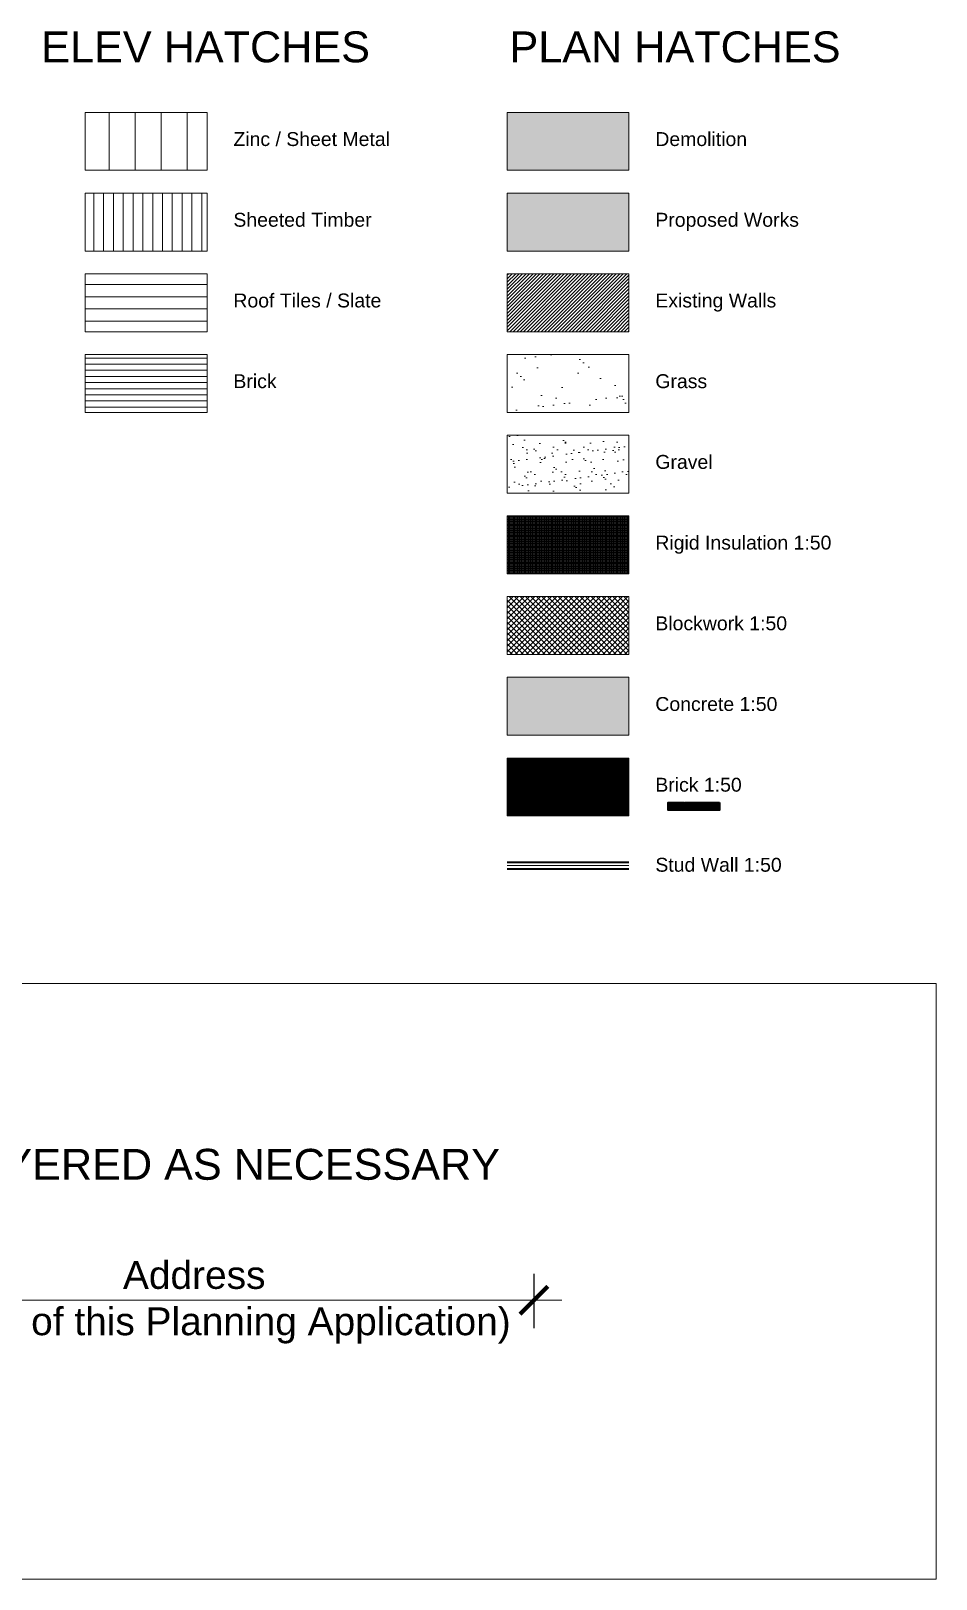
# Model space of a CAD drawing. Header units: millimetres. Extents: x -176873 to 104254, y -63587 to 101719.
# Drawn here: x -65964 to -54252, y -7713 to 12331 of the extents above; entities that cross this region are included whole.
import ezdxf

# ---------------------------------------------------------------- set-up
doc = ezdxf.new("R2010")
doc.units = ezdxf.units.MM
doc.layers.get('Defpoints').update_dxf_attribs({"lineweight": 5})
for name, color, linetype, lineweight in [('a-Dimension 10', 3, 'Continuous', 5), ('a-Dimension 100', 3, 'Continuous', 5), ('a-Dimension 200', 3, 'Continuous', 5), ('a-Hatch', 8, 'Continuous', 5), ('a-Hatch Demolition', 150, 'Continuous', 5), ('a-Hatch Planning', 42, 'Continuous', 5), ('a-Insulation', 251, 'Continuous', 18), ('a-Section 4', 2, 'Continuous', 18), ('a-Text', 7, 'Continuous', 5), ('a-Walls', 7, 'Continuous', 35)]:
    doc.layers.add(name, color=color, linetype=linetype, lineweight=lineweight)
doc.styles.add('Arial 200', font='Arial.ttf', dxfattribs={"height": 360})
doc.styles.get("Standard").update_dxf_attribs({"font": 'txt.shx'})
doc.linetypes.add('BATTING', pattern='A,0.00254,-2.54,[134,ltypeshp.shx,S=2.54,R=0,X=-2.54,Y=0],-5.08,[134,ltypeshp.shx,S=2.54,R=180,X=2.54,Y=0],-2.54', length=10.16254)
doc.dimstyles.new('Arial Dimension 200', dxfattribs={"dimtxt": 360, "dimasz": 360, "dimexe": 360, "dimexo": 0, "dimgap": 200, "dimtad": 1, "dimdec": 0, "dimzin": 0, "dimdsep": 46, "dimtxsty": 'Arial 200', "dimblk": 'ARCHTICK', "dimcen": 0, "dimdle": 360, "dimclrd": 256, "dimclre": 256, "dimclrt": 7, "dimadec": 0, "dimazin": 0, "dimtfac": 1, "dimtdec": 0, "dimtix": 1, "dimtmove": 1, "dimatfit": 3, "dimldrblk": 'OPEN30', "dimfxl": 1, "dimtolj": 1, "dimtzin": 0, "dimlwd": -1, "dimarcsym": 0})
pattern_1 = [(90, (0, -2089.874), (-15.875, 0), []), (180, (0, -2089.874), (-2e-15, -15.875), [])]
pattern_2 = [(90, (-7e-12, 879.7), (-336.55, 0), [])]
pattern_3 = [(37.5, (7e-12, -3134.8), (-16.0003, 489.4132), [0, -386.08, 0, -431.8, 0, -412.75]), (7.5, (7e-12, -3134.8), (449.523, 716.825), [0, -208.28, 0, -347.98, 0, -133.35]), (327.5, (-312.4, -3134.8), (790.9924, 1.4372), [0, -127, 0, -457.2, 0, -596.9]), (317.5, (-312.4, -3134.8), (763.5565, 222.929), [0, -63.5, 0, -299.72, 0, -342.9])]
pattern_4 = [(37.5, (7e-12, -3134.81), (-8.00016, 244.7066), [0, -193.04, 0, -215.9, 0, -206.375]), (7.5, (7e-12, -3134.8), (224.7616, 358.4126), [0, -104.14, 0, -173.99, 0, -66.675]), (327.5, (-156.2, -3134.8), (395.4962, 0.7186), [0, -63.5, 0, -228.6, 0, -298.45]), (317.5, (-156.2, -3134.8), (381.7782, 111.4647), [0, -31.75, 0, -149.86, 0, -171.45])]
pattern_5 = [(45, (0, -2089.874), (-35.35534, 35.35534), []), (135, (0, -2089.874), (-35.35534, -35.35534), [])]
pattern_6 = [(50, (0, -2089.874), (45.546167, -3.984771), [4.7625, -52.3875]), (355, (0, -2089.874), (-8.810855, 47.76421), [3.81, -41.910146]), (100.451445, (3.796, -2090.206), (36.735312, 43.779438), [4.047502, -44.52256]), (46.1842, (0, -2077.174), (67.76976, -10.51058), [7.14375, -78.58125]), (96.63556, (5.65, -2078.05), (59.35103, 61.85653), [6.071256, -66.7839]), (351.18415, (0, -2077.17), (59.35103, 61.85653), [5.71499, -62.86493]), (21, (6.35, -2080.35), (37.903598, -25.5663), [4.7625, -52.3875]), (326, (6.35, -2080.35), (15.450507, 46.04699), [3.81, -41.91]), (71.451445, (9.51, -2082.48), (53.354105, 20.480692), [4.047502, -44.522484]), (37.5, (0, -2089.874), (0.772151, 21.1387597), [0, -41.402, 0, -42.545, 0, -42.06875]), (7.5, (0, -2089.874), (16.704916, 25.045144), [0, -24.257, 0, -40.4495, 0, -16.03375]), (327.5, (-14.16, -2089.874), (33.897649, -1.432186), [0, -15.875, 0, -49.53, 0, -65.7225]), (317.5, (-20.51, -2089.874), (37.032295, 6.356623), [0, -20.6375, 0, -32.893, 0, -46.6725])]
pattern_7 = [(135, (0, -2089.874), (-13.470384, -13.470384), []), (135, (5e-16, -2080.893), (-13.470384, -13.470384), [])]
pattern_8 = [(135, (-1106991.774, -972404.66), (-13.47038418, -13.47038418), []), (135, (-1106991.774, -972395.68), (-13.47038418, -13.47038418), [])]
pattern_9 = [(135, (-1107216.774, -972404.743), (-13.47038418, -13.47038418), []), (135, (-1107216.774, -972395.763), (-13.47038418, -13.47038418), [])]
pattern_10 = [(135, (-1107441.774, -972404.743), (-13.47038418, -13.47038418), []), (135, (-1107441.774, -972395.763), (-13.47038418, -13.47038418), [])]

# ---------------------------------------------------------------- blocks, each defined once
blk = doc.blocks.new('_ArchTick')
at = {"layer": 'a-Dimension 10', "color": 0, "const_width": 0.15}
blk.add_lwpolyline([(-0.5, -0.5), (0.5, 0.5)], dxfattribs=at)
blk = doc.blocks.new('*D24')
at = {"layer": 'a-Dimension 200', "lineweight": -2, "transparency": 16777216}
for p, q in [((-68246, -3759), (-68246, -4463)), ((-59456, -3759), (-59456, -4463))]:
    blk.add_line(p, q, dxfattribs=at)
at = {"layer": 'a-Dimension 200', "transparency": 16777216}
blk.add_line((-68606, -4103), (-59096, -4103), dxfattribs=at)
at = {"layer": 'Defpoints', "color": 0, "transparency": 16777216}
for p in [(-68246, -3759), (-59456, -3759), (-59456, -4103)]:
    blk.add_point(p, dxfattribs=at)
at = {"layer": 'a-Dimension 200', "transparency": 16777216, "xscale": 360, "yscale": 360, "zscale": 360, "rotation": 180}
blk.add_blockref('_ArchTick', (-68246, -4103), dxfattribs=at)
at = {"layer": 'a-Dimension 200', "transparency": 16777216, "xscale": 360, "yscale": 360, "zscale": 360}
blk.add_blockref('_ArchTick', (-59456, -4103), dxfattribs=at)
at = {"layer": 'a-Dimension 200', "color": 7, "transparency": 16777216, "insert": (-63851, -4130), "char_height": 360, "attachment_point": 5, "style": 'Arial 200'}
blk.add_mtext('\\A1;Address\\P(Subject of this Planning Application)', dxfattribs=at)
blk = doc.blocks.new('_Open30')
at = {"layer": 'a-Hatch', "color": 0, "lineweight": -2}
for p, q in [((-1, 0.268), (0, 0)), ((0, 0), (-1, -0.268)), ((0, 0), (-1, 0))]:
    blk.add_line(p, q, dxfattribs=at)
blk = doc.blocks.new('*D41')
at = {"layer": 'a-Dimension 200', "lineweight": -2, "transparency": 16777216}
for p, q in [((-68246, -3759), (-68246, -4463)), ((-59456, -3759), (-59456, -4463))]:
    blk.add_line(p, q, dxfattribs=at)
at = {"layer": 'a-Dimension 200', "transparency": 16777216}
blk.add_line((-68606, -4103), (-59096, -4103), dxfattribs=at)
at = {"layer": 'Defpoints', "color": 0, "transparency": 16777216}
for p in [(-68246, -3759), (-59456, -3759), (-59456, -4103)]:
    blk.add_point(p, dxfattribs=at)
at = {"layer": 'a-Dimension 200', "transparency": 16777216, "xscale": 360, "yscale": 360, "zscale": 360, "rotation": 180}
blk.add_blockref('_ArchTick', (-68246, -4103), dxfattribs=at)
at = {"layer": 'a-Dimension 200', "transparency": 16777216, "xscale": 360, "yscale": 360, "zscale": 360}
blk.add_blockref('_ArchTick', (-59456, -4103), dxfattribs=at)
at = {"layer": 'a-Dimension 200', "color": 7, "transparency": 16777216, "insert": (-63851, -4130), "char_height": 360, "attachment_point": 5, "style": 'Arial 200'}
blk.add_mtext('\\A1;Address\\P(Subject of this Planning Application)', dxfattribs=at)

msp = doc.modelspace()

# ---------------------------------------------------------------- hatches: boundary and pattern name
at = {"layer": 'a-Hatch'}
h = msp.add_hatch(dxfattribs=at)
h.set_pattern_fill('ANSI31', color=256, scale=106, angle=45)
h.set_pattern_definition(pattern_2)
h.paths.add_polyline_path([(-65261.2, 11276.8), (-63685.7, 11276.8), (-63685.7, 10527.1), (-65261.2, 10527.1)])
h = msp.add_hatch(dxfattribs=at)
h.set_pattern_fill('ANSI31', color=256, scale=106, angle=45)
h.set_pattern_definition(pattern_2)
h.paths.add_polyline_path([(-65261.2, 11276.8), (-63685.7, 11276.8), (-63685.7, 10527.1), (-65261.2, 10527.1)])
h = msp.add_hatch(dxfattribs=at)
h.set_pattern_fill('ANSI31', color=256, scale=40, angle=45)
h.paths.add_polyline_path([(-65261.2, 10231.9), (-63685.7, 10231.9), (-63685.7, 9482.1), (-65261.2, 9482.1)])
h = msp.add_hatch(dxfattribs=at)
h.set_pattern_fill('ANSI31', color=256, scale=40, angle=45)
h.paths.add_polyline_path([(-65261.2, 10231.9), (-63685.7, 10231.9), (-63685.7, 9482.1), (-65261.2, 9482.1)])
h = msp.add_hatch(dxfattribs=at)
h.set_pattern_fill('ANSI31', color=256, scale=50, angle=135)
h.paths.add_polyline_path([(-65261.2, 9187), (-63685.7, 9187), (-63685.7, 8437.2), (-65261.2, 8437.2)])
h = msp.add_hatch(dxfattribs=at)
h.set_pattern_fill('ANSI31', color=256, scale=50, angle=135)
h.paths.add_polyline_path([(-65261.2, 9187), (-63685.7, 9187), (-63685.7, 8437.2), (-65261.2, 8437.2)])
h = msp.add_hatch(dxfattribs=at)
h.set_pattern_fill('ANSI31', color=256, scale=10, angle=180)
h.paths.add_polyline_path([(-59801, 9187), (-58225.6, 9187), (-58225.6, 8437.2), (-59801, 8437.2)])
h = msp.add_hatch(dxfattribs=at)
h.set_pattern_fill('ANSI31', color=256, scale=10, angle=180)
h.paths.add_polyline_path([(-59801, 9187), (-58225.6, 9187), (-58225.6, 8437.2), (-59801, 8437.2)])
h = msp.add_hatch(dxfattribs=at)
h.set_pattern_fill('ANSI31', color=256, scale=25, angle=135)
h.paths.add_polyline_path([(-65261.2, 8142), (-63685.7, 8142), (-63685.7, 7392.3), (-65261.2, 7392.3)])
h = msp.add_hatch(dxfattribs=at)
h.set_pattern_fill('ANSI31', color=256, scale=25, angle=135)
h.paths.add_polyline_path([(-65261.2, 8142), (-63685.7, 8142), (-63685.7, 7392.3), (-65261.2, 7392.3)])
h = msp.add_hatch(dxfattribs=at)
h.set_pattern_fill('AR-SAND', color=256, scale=10)
h.set_pattern_definition(pattern_3)
h.paths.add_polyline_path([(-59801, 8142), (-58225.6, 8142), (-58225.6, 7392.3), (-59801, 7392.3)])
h = msp.add_hatch(dxfattribs=at)
h.set_pattern_fill('AR-SAND', color=256, scale=10)
h.set_pattern_definition(pattern_3)
h.paths.add_polyline_path([(-59801, 8142), (-58225.6, 8142), (-58225.6, 7392.3), (-59801, 7392.3)])
h = msp.add_hatch(dxfattribs=at)
h.set_pattern_fill('AR-SAND', color=256, scale=5)
h.set_pattern_definition(pattern_4)
h.paths.add_polyline_path([(-59801, 7097.1), (-58225.6, 7097.1), (-58225.6, 6347.3), (-59801, 6347.3)])
h = msp.add_hatch(dxfattribs=at)
h.set_pattern_fill('AR-SAND', color=256, scale=5)
h.set_pattern_definition(pattern_4)
h.paths.add_polyline_path([(-59801, 7097.1), (-58225.6, 7097.1), (-58225.6, 6347.3), (-59801, 6347.3)])
h = msp.add_hatch(dxfattribs=at)
h.set_pattern_fill('_USER', color=256, scale=50, angle=45, style=0, double=1, pattern_type=0)
h.set_pattern_definition(pattern_5)
h.paths.add_polyline_path([(-59801, 5007.2), (-58225.6, 5007.2), (-58225.6, 4257.4), (-59801, 4257.4)])
h = msp.add_hatch(dxfattribs=at)
h.set_pattern_fill('_USER', color=256, scale=50, angle=45, style=0, double=1, pattern_type=0)
h.set_pattern_definition(pattern_5)
h.paths.add_polyline_path([(-59801, 5007.2), (-58225.6, 5007.2), (-58225.6, 4257.4), (-59801, 4257.4)])
h = msp.add_hatch(dxfattribs=at)
h.set_pattern_fill('AR-CONC', color=256, scale=0.25, style=0, double=1)
h.set_pattern_definition(pattern_6)
h.paths.add_polyline_path([(-59801, 3962.3), (-58225.6, 3962.3), (-58225.6, 3212.5), (-59801, 3212.5)])
h = msp.add_hatch(dxfattribs=at)
h.set_pattern_fill('AR-CONC', color=256, scale=0.25, style=0, double=1)
h.set_pattern_definition(pattern_6)
h.paths.add_polyline_path([(-59801, 3962.3), (-58225.6, 3962.3), (-58225.6, 3212.5), (-59801, 3212.5)])
h = msp.add_hatch(dxfattribs=at)
h.set_pattern_fill('ANSI32', color=256, scale=2, angle=90, style=0)
h.set_pattern_definition(pattern_7)
h.paths.add_polyline_path([(-59801, 2917.3), (-58225.6, 2917.3), (-58225.6, 2167.6), (-59801, 2167.6)])
h = msp.add_hatch(dxfattribs=at)
h.set_pattern_fill('ANSI32', color=256, scale=2, angle=90, style=0)
h.set_pattern_definition(pattern_7)
h.paths.add_polyline_path([(-59801, 2917.3), (-58225.6, 2917.3), (-58225.6, 2167.6), (-59801, 2167.6)])
h = msp.add_hatch(dxfattribs=at)
h.set_pattern_fill('ANSI32', color=256, scale=2, angle=90, style=0)
h.set_pattern_definition(pattern_10)
h.paths.add_polyline_path([(-57505, 2340.5), (-57505, 2240.5), (-57720, 2240.5), (-57720, 2340.5)])
h = msp.add_hatch(dxfattribs=at)
h.set_pattern_fill('ANSI32', color=256, scale=2, angle=90, style=0)
h.set_pattern_definition(pattern_10)
h.paths.add_polyline_path([(-57505, 2340.5), (-57505, 2240.5), (-57720, 2240.5), (-57720, 2340.5)])
h = msp.add_hatch(dxfattribs=at)
h.set_pattern_fill('ANSI32', color=256, scale=2, angle=90, style=0)
h.set_pattern_definition(pattern_9)
h.paths.add_polyline_path([(-57280, 2340.5), (-57280, 2240.5), (-57495, 2240.5), (-57495, 2340.5)])
h = msp.add_hatch(dxfattribs=at)
h.set_pattern_fill('ANSI32', color=256, scale=2, angle=90, style=0)
h.set_pattern_definition(pattern_9)
h.paths.add_polyline_path([(-57280, 2340.5), (-57280, 2240.5), (-57495, 2240.5), (-57495, 2340.5)])
h = msp.add_hatch(dxfattribs=at)
h.set_pattern_fill('ANSI32', color=256, scale=2, angle=90, style=0)
h.set_pattern_definition(pattern_8)
h.paths.add_polyline_path([(-57055, 2340.6), (-57055, 2240.6), (-57270, 2240.6), (-57270, 2340.6)])
h = msp.add_hatch(dxfattribs=at)
h.set_pattern_fill('ANSI32', color=256, scale=2, angle=90, style=0)
h.set_pattern_definition(pattern_8)
h.paths.add_polyline_path([(-57055, 2340.6), (-57055, 2240.6), (-57270, 2240.6), (-57270, 2340.6)])
at = {"layer": 'a-Hatch Demolition'}
msp.add_hatch(color=256, dxfattribs=at).paths.add_polyline_path([(-59801, 11276.8), (-58225.6, 11276.8), (-58225.6, 10527.1), (-59801, 10527.1)])
msp.add_hatch(color=256, dxfattribs=at).paths.add_polyline_path([(-59801, 11276.8), (-58225.6, 11276.8), (-58225.6, 10527.1), (-59801, 10527.1)])
at = {"layer": 'a-Hatch Planning'}
msp.add_hatch(color=256, dxfattribs=at).paths.add_polyline_path([(-59801, 10231.9), (-58225.6, 10231.9), (-58225.6, 9482.1), (-59801, 9482.1)])
msp.add_hatch(color=256, dxfattribs=at).paths.add_polyline_path([(-59801, 10231.9), (-58225.6, 10231.9), (-58225.6, 9482.1), (-59801, 9482.1)])
at = {"layer": 'a-Insulation'}
h = msp.add_hatch(dxfattribs=at)
h.set_pattern_fill('ANSI37', color=256, scale=5, angle=45, style=0)
h.set_pattern_definition(pattern_1)
h.paths.add_polyline_path([(-59801, 6052.2), (-58225.6, 6052.2), (-58225.6, 5302.4), (-59801, 5302.4)])
h = msp.add_hatch(dxfattribs=at)
h.set_pattern_fill('ANSI37', color=256, scale=5, angle=45, style=0)
h.set_pattern_definition(pattern_1)
h.paths.add_polyline_path([(-59801, 6052.2), (-58225.6, 6052.2), (-58225.6, 5302.4), (-59801, 5302.4)])

# ---------------------------------------------------------------- linework, layer by layer
at = {"layer": 'a-Dimension 100'}
for points in [[(-65261.2, 11276.8), (-63685.7, 11276.8), (-63685.7, 10527.1), (-65261.2, 10527.1)], [(-65261.2, 11276.8), (-63685.7, 11276.8), (-63685.7, 10527.1), (-65261.2, 10527.1)], [(-59801, 11276.8), (-58225.6, 11276.8), (-58225.6, 10527.1), (-59801, 10527.1)], [(-59801, 11276.8), (-58225.6, 11276.8), (-58225.6, 10527.1), (-59801, 10527.1)], [(-65261.2, 10231.9), (-63685.7, 10231.9), (-63685.7, 9482.1), (-65261.2, 9482.1)], [(-65261.2, 10231.9), (-63685.7, 10231.9), (-63685.7, 9482.1), (-65261.2, 9482.1)], [(-59801, 10231.9), (-58225.6, 10231.9), (-58225.6, 9482.1), (-59801, 9482.1)], [(-59801, 10231.9), (-58225.6, 10231.9), (-58225.6, 9482.1), (-59801, 9482.1)], [(-65261.2, 9187), (-63685.7, 9187), (-63685.7, 8437.2), (-65261.2, 8437.2)], [(-65261.2, 9187), (-63685.7, 9187), (-63685.7, 8437.2), (-65261.2, 8437.2)], [(-59801, 9187), (-58225.6, 9187), (-58225.6, 8437.2), (-59801, 8437.2)], [(-59801, 9187), (-58225.6, 9187), (-58225.6, 8437.2), (-59801, 8437.2)], [(-65261.2, 8142), (-63685.7, 8142), (-63685.7, 7392.3), (-65261.2, 7392.3)], [(-65261.2, 8142), (-63685.7, 8142), (-63685.7, 7392.3), (-65261.2, 7392.3)], [(-59801, 8142), (-58225.6, 8142), (-58225.6, 7392.3), (-59801, 7392.3)], [(-59801, 8142), (-58225.6, 8142), (-58225.6, 7392.3), (-59801, 7392.3)], [(-59801, 7097.1), (-58225.6, 7097.1), (-58225.6, 6347.3), (-59801, 6347.3)], [(-59801, 7097.1), (-58225.6, 7097.1), (-58225.6, 6347.3), (-59801, 6347.3)], [(-59801, 6052.2), (-58225.6, 6052.2), (-58225.6, 5302.4), (-59801, 5302.4)], [(-59801, 6052.2), (-58225.6, 6052.2), (-58225.6, 5302.4), (-59801, 5302.4)], [(-59801, 5007.2), (-58225.6, 5007.2), (-58225.6, 4257.4), (-59801, 4257.4)], [(-59801, 5007.2), (-58225.6, 5007.2), (-58225.6, 4257.4), (-59801, 4257.4)], [(-59801, 3962.3), (-58225.6, 3962.3), (-58225.6, 3212.5), (-59801, 3212.5)], [(-59801, 3962.3), (-58225.6, 3962.3), (-58225.6, 3212.5), (-59801, 3212.5)], [(-59801, 2917.3), (-58225.6, 2917.3), (-58225.6, 2167.6), (-59801, 2167.6)], [(-59801, 2917.3), (-58225.6, 2917.3), (-58225.6, 2167.6), (-59801, 2167.6)], [(-89158.6, 0), (-54252.1, 0), (-54252.1, -7712.8), (-89158.6, -7712.8)], [(-89158.6, 0), (-54252.1, 0), (-54252.1, -7712.8), (-89158.6, -7712.8)]]:
    msp.add_lwpolyline(points, close=True, dxfattribs=at)
at = {"layer": 'a-Insulation', "linetype": 'BATTING', "ltscale": 0.07}
msp.add_lwpolyline([(-58225.6, 1524), (-59801, 1524)], dxfattribs=at)
msp.add_lwpolyline([(-58225.6, 1524), (-59801, 1524)], dxfattribs=at)
at = {"layer": 'a-Section 4'}
for p, q in [((-59801, 1574), (-58225.6, 1574)), ((-59801, 1574), (-58225.6, 1574)), ((-59801, 1559), (-58225.6, 1559)), ((-59801, 1559), (-58225.6, 1559))]:
    msp.add_line(p, q, dxfattribs=at)
for points in [[(-58225.6, 1489), (-59801, 1489)], [(-58225.6, 1489), (-59801, 1489)], [(-58225.6, 1474), (-59801, 1474)], [(-58225.6, 1474), (-59801, 1474)]]:
    msp.add_lwpolyline(points, dxfattribs=at)
at = {"layer": 'a-Walls'}
for points in [[(-57505, 2340.5), (-57505, 2240.5), (-57720, 2240.5), (-57720, 2340.5)], [(-57505, 2340.5), (-57505, 2240.5), (-57720, 2240.5), (-57720, 2340.5)], [(-57280, 2340.5), (-57280, 2240.5), (-57495, 2240.5), (-57495, 2340.5)], [(-57280, 2340.5), (-57280, 2240.5), (-57495, 2240.5), (-57495, 2340.5)], [(-57055, 2340.6), (-57055, 2240.6), (-57270, 2240.6), (-57270, 2340.6)], [(-57055, 2340.6), (-57055, 2240.6), (-57270, 2240.6), (-57270, 2340.6)]]:
    msp.add_lwpolyline(points, close=True, dxfattribs=at)

# ---------------------------------------------------------------- texts
at = {"layer": 'a-Text', "attachment_point": 1}
for s, insert, char_height, width in [('{\\fArial|b0|i0|c0|p34;ELEV HATCHES}', (-65830.9, 12325.2), 400, 21858.333), ('{\\fArial|b0|i0|c0|p34;ELEV HATCHES}', (-65830.9, 12325.2), 400, 21858.333), ('{\\fArial|b0|i0|c0|p34;PLAN HATCHES}', (-59771.9, 12325.2), 400, 21858.333), ('{\\fArial|b0|i0|c0|p34;PLAN HATCHES}', (-59771.9, 12325.2), 400, 21858.333), ('{\\fArial|b0|i0|c0|p34;Zinc / Sheet Metal}', (-63344.3, 11021.3), 180, 2253.468), ('{\\fArial|b0|i0|c0|p34;Zinc / Sheet Metal}', (-63344.3, 11021.3), 180, 2253.468), ('{\\fArial|b0|i0|c0|p34;Demolition}', (-57884.2, 11021.3), 180, 2253.468), ('{\\fArial|b0|i0|c0|p34;Demolition}', (-57884.2, 11021.3), 180, 2253.468), ('{\\fArial|b0|i0|c0|p34;Sheeted Timber}', (-63344.3, 9976.4), 180, 2253.468), ('{\\fArial|b0|i0|c0|p34;Sheeted Timber}', (-63344.3, 9976.4), 180, 2253.468), ('{\\fArial|b0|i0|c0|p34;Proposed Works}', (-57884.2, 9976.4), 180, 2253.468), ('{\\fArial|b0|i0|c0|p34;Proposed Works}', (-57884.2, 9976.4), 180, 2253.468), ('{\\fArial|b0|i0|c0|p34;Roof Tiles / Slate}', (-63344.3, 8931.4), 180, 2253.468), ('{\\fArial|b0|i0|c0|p34;Roof Tiles / Slate}', (-63344.3, 8931.4), 180, 2253.468), ('{\\fArial|b0|i0|c0|p34;Existing Walls}', (-57884.2, 8931.4), 180, 2253.468), ('{\\fArial|b0|i0|c0|p34;Existing Walls}', (-57884.2, 8931.4), 180, 2253.468), ('{\\fArial|b0|i0|c0|p34;Brick}', (-63344.3, 7886.5), 180, 2253.468), ('{\\fArial|b0|i0|c0|p34;Brick}', (-63344.3, 7886.5), 180, 2253.468), ('{\\fArial|b0|i0|c0|p34;Grass}', (-57884.2, 7886.5), 180, 2253.468), ('{\\fArial|b0|i0|c0|p34;Grass}', (-57884.2, 7886.5), 180, 2253.468), ('{\\fArial|b0|i0|c0|p34;Gravel}', (-57884.2, 6841.5), 180, 2253.468), ('{\\fArial|b0|i0|c0|p34;Gravel}', (-57884.2, 6841.5), 180, 2253.468), ('{\\fArial|b0|i0|c0|p34;Rigid Insulation 1:50}', (-57884.2, 5796.6), 180, 2253.468), ('{\\fArial|b0|i0|c0|p34;Rigid Insulation 1:50}', (-57884.2, 5796.6), 180, 2253.468), ('{\\fArial|b0|i0|c0|p34;Blockwork 1:50}', (-57884.2, 4751.7), 180, 2253.468), ('{\\fArial|b0|i0|c0|p34;Blockwork 1:50}', (-57884.2, 4751.7), 180, 2253.468), ('{\\fArial|b0|i0|c0|p34;Concrete 1:50}', (-57884.2, 3706.7), 180, 2253.468), ('{\\fArial|b0|i0|c0|p34;Concrete 1:50}', (-57884.2, 3706.7), 180, 2253.468), ('{\\fArial|b0|i0|c0|p34;Brick 1:50}', (-57884.2, 2661.8), 180, 2253.468), ('{\\fArial|b0|i0|c0|p34;Brick 1:50}', (-57884.2, 2661.8), 180, 2253.468), ('{\\fArial|b0|i0|c0|p34;Stud Wall 1:50}', (-57884.2, 1625.1), 180, 2253.468), ('{\\fArial|b0|i0|c0|p34;Stud Wall 1:50}', (-57884.2, 1625.1), 180, 2253.468), ('{\\fArial|b0|i0|c0|p34;ALL SCALED FOR 1:200 DRAWINGS\\P\\PSYMBOLS TO BE RE-SCALED & RE-LAYERED AS NECESSARY}', (-76536.2, -809.5), 400, 21858.333), ('{\\fArial|b0|i0|c0|p34;ALL SCALED FOR 1:200 DRAWINGS\\P\\PSYMBOLS TO BE RE-SCALED & RE-LAYERED AS NECESSARY}', (-76536.2, -809.5), 400, 21858.333)]:
    msp.add_mtext(s, dxfattribs=dict(at, insert=insert, char_height=char_height, width=width))

# ---------------------------------------------------------------- dimensions: what is measured, and where the dimension line sits
at = {"layer": 'a-Dimension 200'}
for picture in ['*D24', '*D41']:
    dim = msp.add_linear_dim(base=(-59456.4, -4102.6), p1=(-68246.4, -3758.9), p2=(-59456.4, -3758.9), text='Address\\P(Subject of this Planning Application)', dimstyle='Arial Dimension 200', dxfattribs=at)
    dim.commit()
    dim.dimension.update_dxf_attribs({"geometry": picture, "text_midpoint": (-63851.4, -4865.6), "dimtype": 160})

doc.saveas('drawing.dxf')
